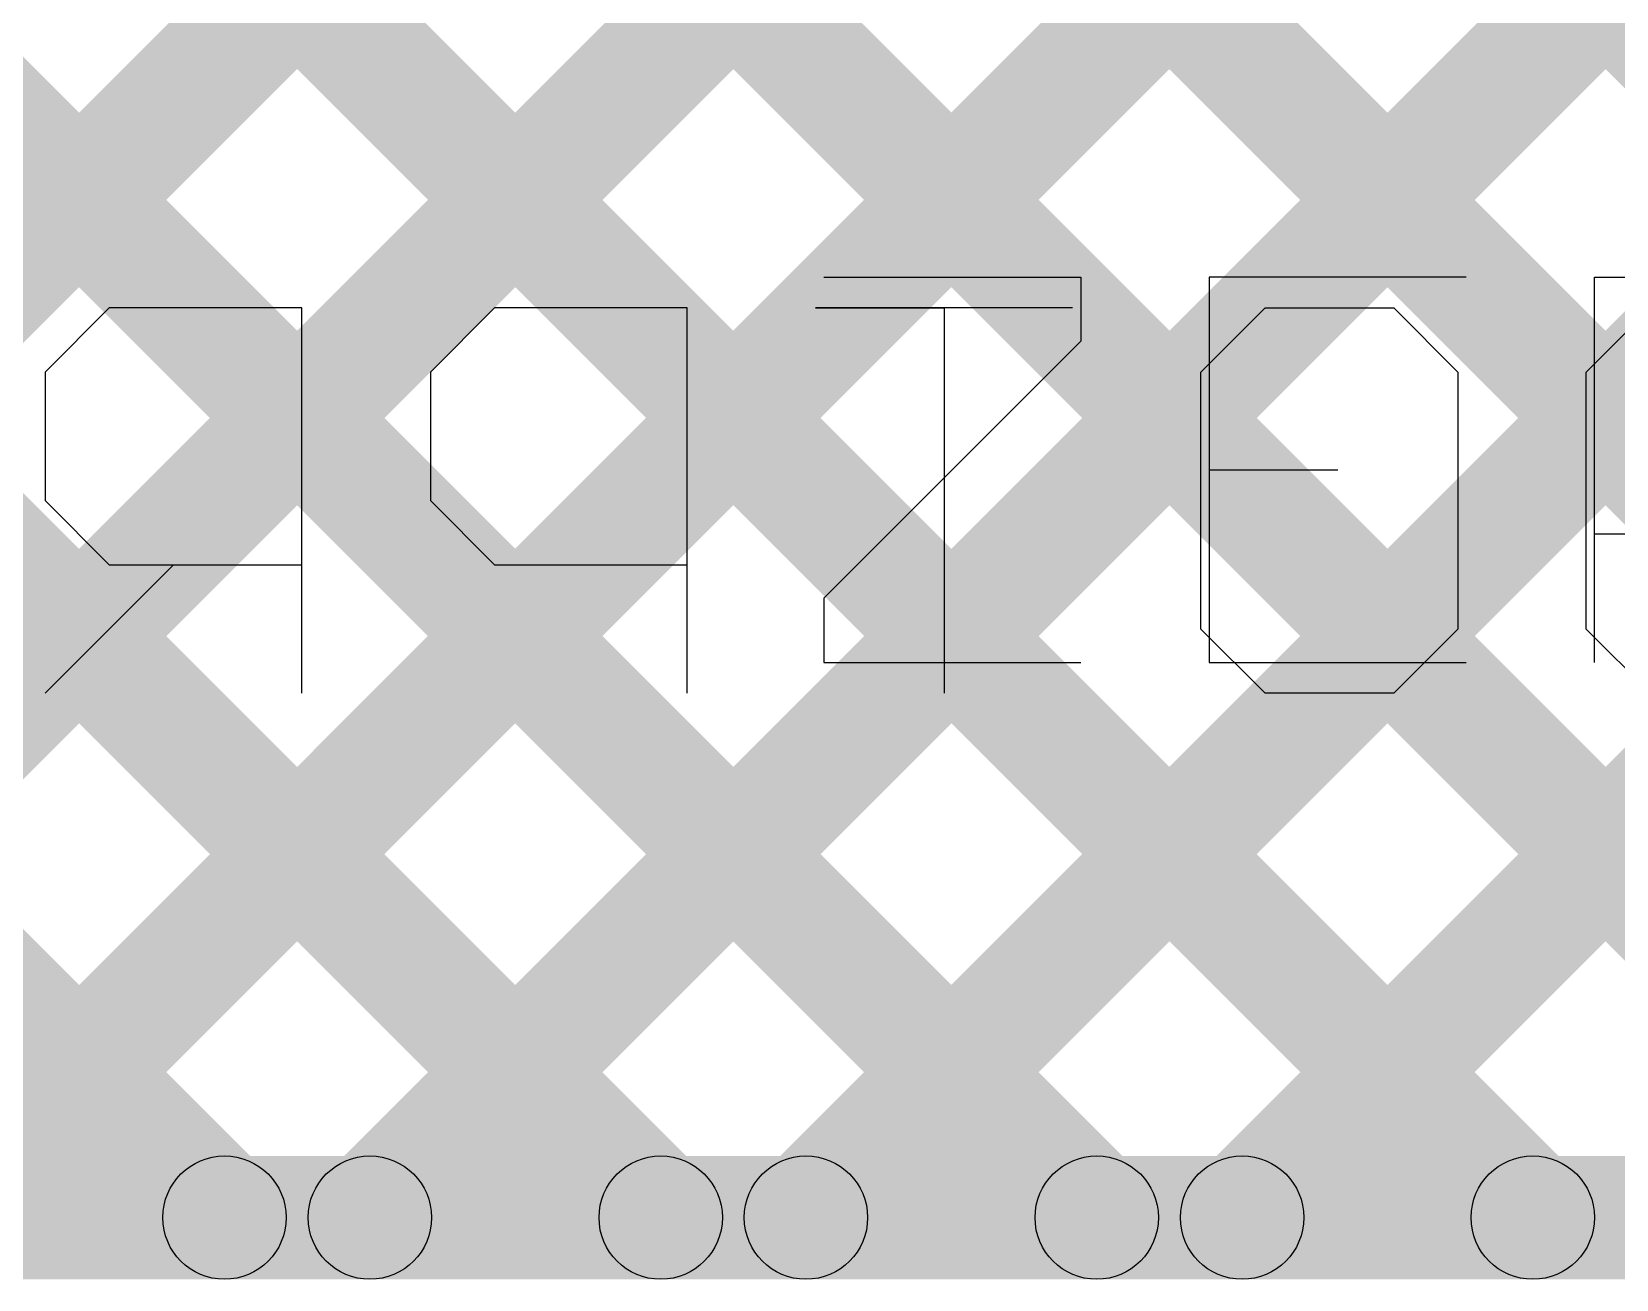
# Model space of a CAD drawing. Header units: millimetres. Extents: x 2.38 to 5.72, y -0.36 to 1.72.
# Drawn here: x 3.4056 to 3.5084, y -0.03 to 0.0509 of the extents above; entities that cross this region are included whole.
import ezdxf

# ---------------------------------------------------------------- set-up
doc = ezdxf.new("R2010")
doc.units = ezdxf.units.MM
doc.header["$MEASUREMENT"] = 0
for name, color, linetype in [('BottomLayer', 5, 'Continuous'), ('BottomOverlay', 54, 'Continuous'), ('TopLayer', 1, 'Continuous'), ('TopOverlay', 2, 'Continuous')]:
    doc.layers.add(name, color=color, linetype=linetype)

msp = doc.modelspace()

# ---------------------------------------------------------------- hatches: boundary and pattern name
at = {"layer": 'BottomLayer'}
for points in [[(3.27729, 0.10917), (3.28295, 0.11483), (3.42095, -0.02317), (3.41529, -0.02883)], [(3.30558, 0.10917), (3.31123, 0.11483), (3.44923, -0.02317), (3.44358, -0.02883)], [(3.33386, 0.10917), (3.33952, 0.11483), (3.47752, -0.02317), (3.47186, -0.02883)], [(3.34552, -0.02883), (3.33987, -0.02317), (3.47787, 0.11483), (3.48352, 0.10917)], [(3.36215, 0.10917), (3.3678, 0.11483), (3.5058, -0.02317), (3.50015, -0.02883)], [(3.37381, -0.02883), (3.36815, -0.02317), (3.50615, 0.11483), (3.51181, 0.10917)], [(3.39043, 0.10917), (3.39609, 0.11483), (3.53409, -0.02317), (3.52843, -0.02883)], [(3.40209, -0.02883), (3.39643, -0.02317), (3.53443, 0.11483), (3.54009, 0.10917)], [(3.41871, 0.10917), (3.42437, 0.11483), (3.56237, -0.02317), (3.55671, -0.02883)], [(3.43038, -0.02883), (3.42472, -0.02317), (3.56272, 0.11483), (3.56838, 0.10917)], [(3.447, 0.10917), (3.45266, 0.11483), (3.59066, -0.02317), (3.585, -0.02883)], [(3.45866, -0.02883), (3.453, -0.02317), (3.591, 0.11483), (3.59666, 0.10917)], [(3.48694, -0.02883), (3.48129, -0.02317), (3.61929, 0.11483), (3.62494, 0.10917)], [(3.107, -0.03), (3.107, -0.022), (5.12, -0.022), (5.12, -0.03)]]:
    msp.add_hatch(color=5, dxfattribs=at).paths.add_polyline_path(points)
h = msp.add_hatch(color=5, dxfattribs=at)
edge = h.paths.add_edge_path()
edge.add_arc((3.41812, -0.026), 0.004, 0, 360)
h = msp.add_hatch(color=5, dxfattribs=at)
edge = h.paths.add_edge_path()
edge.add_arc((3.42755, -0.026), 0.004, 0, 360)
h = msp.add_hatch(color=5, dxfattribs=at)
edge = h.paths.add_edge_path()
edge.add_arc((3.44641, -0.026), 0.004, 0, 360)
h = msp.add_hatch(color=5, dxfattribs=at)
edge = h.paths.add_edge_path()
edge.add_arc((3.45583, -0.026), 0.004, 0, 360)
h = msp.add_hatch(color=5, dxfattribs=at)
edge = h.paths.add_edge_path()
edge.add_arc((3.47469, -0.026), 0.004, 0, 360)
h = msp.add_hatch(color=5, dxfattribs=at)
edge = h.paths.add_edge_path()
edge.add_arc((3.48412, -0.026), 0.004, 0, 360)
h = msp.add_hatch(color=5, dxfattribs=at)
edge = h.paths.add_edge_path()
edge.add_arc((3.50297, -0.026), 0.004, 0, 360)
at = {"layer": 'TopLayer'}
for points in [[(3.21787, 0.16859), (3.22353, 0.17425), (3.42095, -0.02317), (3.41529, -0.02883)], [(3.27558, 0.13917), (3.28123, 0.14483), (3.44923, -0.02317), (3.44358, -0.02883)], [(3.30386, 0.13917), (3.30952, 0.14483), (3.47752, -0.02317), (3.47186, -0.02883)], [(3.33215, 0.13917), (3.3378, 0.14483), (3.5058, -0.02317), (3.50015, -0.02883)], [(3.34552, -0.02883), (3.33987, -0.02317), (3.50787, 0.14483), (3.51352, 0.13917)], [(3.36043, 0.13917), (3.36609, 0.14483), (3.53409, -0.02317), (3.52843, -0.02883)], [(3.37381, -0.02883), (3.36815, -0.02317), (3.53615, 0.14483), (3.54181, 0.13917)], [(3.38871, 0.13917), (3.39437, 0.14483), (3.56237, -0.02317), (3.55671, -0.02883)], [(3.40209, -0.02883), (3.39643, -0.02317), (3.56443, 0.14483), (3.57009, 0.13917)], [(3.417, 0.13917), (3.42266, 0.14483), (3.59066, -0.02317), (3.585, -0.02883)], [(3.43038, -0.02883), (3.42472, -0.02317), (3.59272, 0.14483), (3.59838, 0.13917)], [(3.45866, -0.02883), (3.453, -0.02317), (3.621, 0.14483), (3.62666, 0.13917)], [(3.48694, -0.02883), (3.48129, -0.02317), (3.64929, 0.14483), (3.65494, 0.13917)], [(3.109, -0.03), (3.109, -0.022), (5.118, -0.022), (5.118, -0.03)]]:
    msp.add_hatch(color=1, dxfattribs=at).paths.add_polyline_path(points)
h = msp.add_hatch(color=1, dxfattribs=at)
edge = h.paths.add_edge_path()
edge.add_arc((3.41812, -0.026), 0.004, 0, 360)
h = msp.add_hatch(color=1, dxfattribs=at)
edge = h.paths.add_edge_path()
edge.add_arc((3.42755, -0.026), 0.004, 0, 360)
h = msp.add_hatch(color=1, dxfattribs=at)
edge = h.paths.add_edge_path()
edge.add_arc((3.44641, -0.026), 0.004, 0, 360)
h = msp.add_hatch(color=1, dxfattribs=at)
edge = h.paths.add_edge_path()
edge.add_arc((3.45583, -0.026), 0.004, 0, 360)
h = msp.add_hatch(color=1, dxfattribs=at)
edge = h.paths.add_edge_path()
edge.add_arc((3.47469, -0.026), 0.004, 0, 360)
h = msp.add_hatch(color=1, dxfattribs=at)
edge = h.paths.add_edge_path()
edge.add_arc((3.48412, -0.026), 0.004, 0, 360)
h = msp.add_hatch(color=1, dxfattribs=at)
edge = h.paths.add_edge_path()
edge.add_arc((3.50297, -0.026), 0.004, 0, 360)

# ---------------------------------------------------------------- linework, layer by layer
at = {"layer": 'BottomLayer'}
for centre in [(3.41812, -0.026), (3.42755, -0.026), (3.44641, -0.026), (3.45583, -0.026), (3.47469, -0.026), (3.48412, -0.026), (3.50297, -0.026)]:
    msp.add_circle(centre, 0.004, dxfattribs=at)
at = {"layer": 'BottomOverlay'}
for p, q in [((3.41064, 0.03299), (3.40648, 0.02883)), ((3.42314, 0.03299), (3.41064, 0.03299)), ((3.42314, 0.008), (3.42314, 0.03299)), ((3.43563, 0.03299), (3.43147, 0.02883)), ((3.44813, 0.03299), (3.43563, 0.03299)), ((3.44813, 0.008), (3.44813, 0.03299)), ((3.47312, 0.03299), (3.45646, 0.03299)), ((3.45646, 0.03299), (3.46479, 0.03299)), ((3.46479, 0.03299), (3.46479, 0.008)), ((3.48145, 0.02883), (3.48562, 0.03299)), ((3.48562, 0.03299), (3.49395, 0.03299)), ((3.49395, 0.03299), (3.49811, 0.02883)), ((3.50644, 0.02883), (3.51061, 0.03299)), ((3.40648, 0.02883), (3.40648, 0.0205)), ((3.43147, 0.02883), (3.43147, 0.0205)), ((3.48145, 0.01217), (3.48145, 0.02883)), ((3.49811, 0.02883), (3.49811, 0.01217)), ((3.50644, 0.01217), (3.50644, 0.02883)), ((3.40648, 0.0205), (3.41064, 0.01633)), ((3.43147, 0.0205), (3.43563, 0.01633)), ((3.41481, 0.01633), (3.40648, 0.008)), ((3.41064, 0.01633), (3.42314, 0.01633)), ((3.43563, 0.01633), (3.44813, 0.01633)), ((3.48562, 0.008), (3.48145, 0.01217)), ((3.49811, 0.01217), (3.49395, 0.008)), ((3.51061, 0.008), (3.50644, 0.01217)), ((3.49395, 0.008), (3.48562, 0.008))]:
    msp.add_line(p, q, dxfattribs=at)
at = {"layer": 'TopLayer'}
for centre in [(3.41812, -0.026), (3.42755, -0.026), (3.44641, -0.026), (3.45583, -0.026), (3.47469, -0.026), (3.48412, -0.026), (3.50297, -0.026)]:
    msp.add_circle(centre, 0.004, dxfattribs=at)
at = {"layer": 'TopOverlay'}
for p, q in [((3.457, 0.03499), (3.47366, 0.03499)), ((3.47366, 0.03499), (3.47366, 0.03083)), ((3.49865, 0.03499), (3.48199, 0.03499)), ((3.48199, 0.03499), (3.48199, 0.01)), ((3.50698, 0.01), (3.50698, 0.03499)), ((3.50698, 0.03499), (3.51948, 0.03499)), ((3.47366, 0.03083), (3.457, 0.01417)), ((3.48199, 0.0225), (3.49032, 0.0225)), ((3.51948, 0.01833), (3.50698, 0.01833)), ((3.457, 0.01417), (3.457, 0.01)), ((3.457, 0.01), (3.47366, 0.01)), ((3.48199, 0.01), (3.49865, 0.01))]:
    msp.add_line(p, q, dxfattribs=at)

doc.saveas('drawing.dxf')
